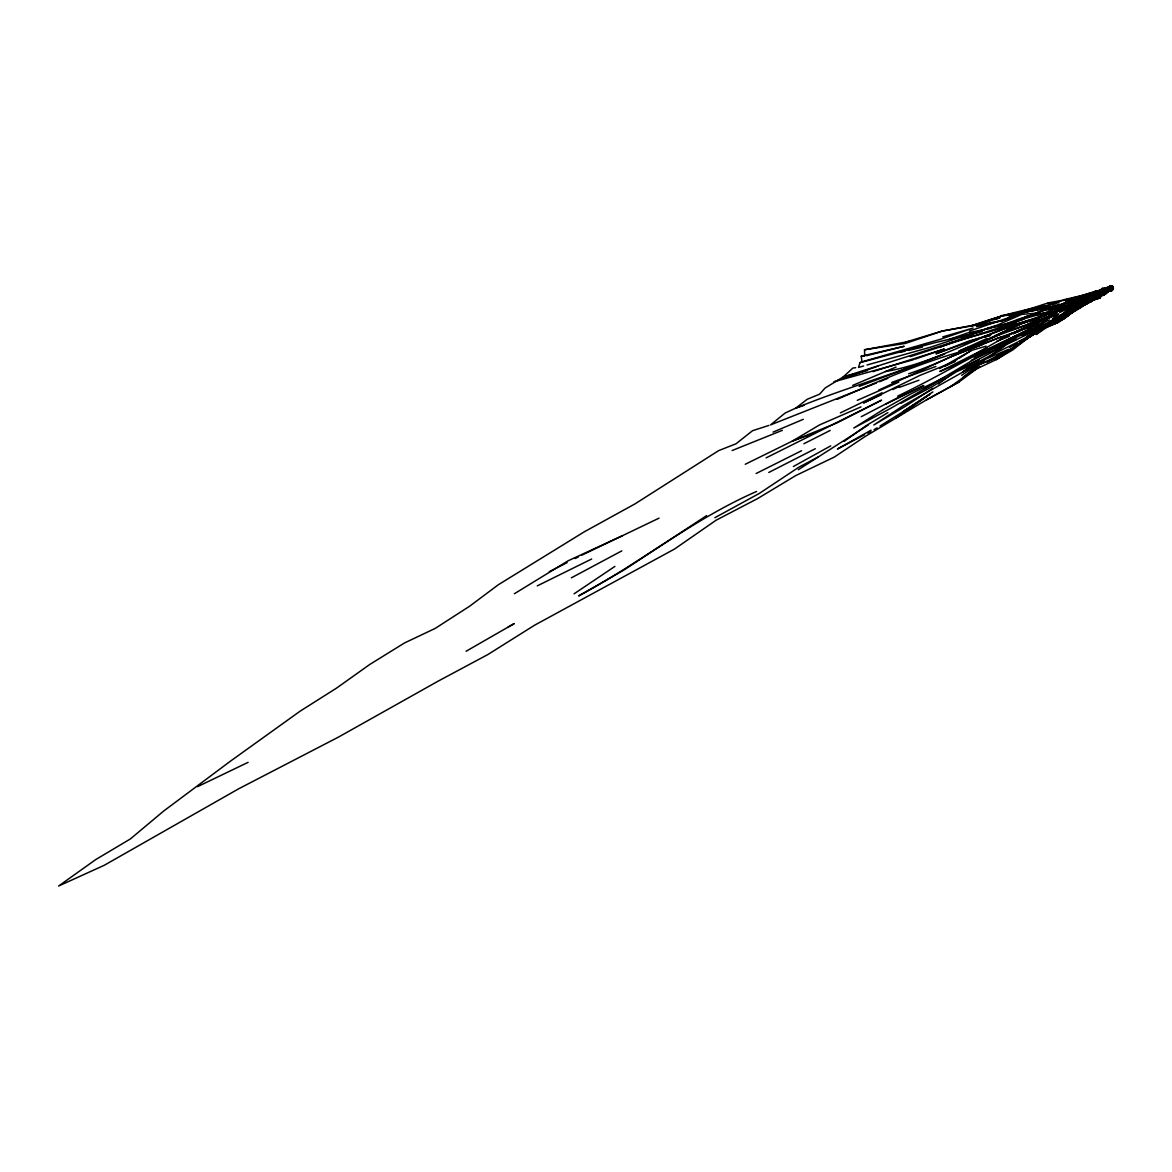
<?xml version="1.0" encoding="UTF-8"?>
<svg xmlns="http://www.w3.org/2000/svg" width="1172" height="1172" viewBox="0 0 1172 1172"><rect width="100%" height="100%" fill="white"/><g stroke="black" fill="none" stroke-linecap="round" stroke-linejoin="round"><path stroke-width="1.5" d="M1110.353 289.528L1112.023 289.587L1112.433 285.968L1112.111 288.898L1109.928 286.964L1111.598 287.155L1110.265 289.85L1111.364 288.766L1110.001 286.217L1110.909 289.792L1112.829 287.623L1109.781 288.459L1110.323 286.774L1111.803 287.067L1110.206 289.572L1110.382 287.037L1111.569 289.455L1112.77 287.682L1109.84 286.686L1109.459 289.279L1112.741 288.927L1111.832 287.052L1110.617 287.257L1107.247 292.268L1109.591 286.876L1110.851 289.367L1113.4 288.59L1109.518 286.29L1111.422 288.942L1113.4 288.59M1109.518 286.29L1111.115 287.023L1111.862 290.539L1109.987 288.048L1110.734 287.125L1111.554 289.85L1112.433 285.968L1109.503 288.18L1111.906 289.63L1112.169 286.481L1110.367 287.184L1110.162 289.235L1112.213 289.806L1112.99 288.883L1110.836 286.334L1112.448 287.037L1110.66 290.041M1111.554 289.85L1111.32 286.525L1109.723 286.979L1110.499 288.942L1112.741 289.015L1110.719 287.228L1110.719 288.957L1112.726 287.814L1111.071 287.052L1110.704 288.444L1112.448 287.829L1110.133 287.609L1110.924 288.81L1112.521 289.279L1109.84 286.686L1112.653 288.18L1110.763 289.587L1110.734 287.125L1110.514 289.176L1112.741 289.103L1111.071 287.653L1109.503 288.048C1111.144 290.641 1114.059 287.799 1111.759 286.085L1111.554 289.85L1112.609 288.429L1111.305 287.096L1112.36 286.071L1112.418 289.03L1111.935 286.715L1110.602 286.686L1108.522 290.861L1110.646 287.389L1111.481 287.14L1112.594 289.22L1109.855 289.338L1111.891 287.345L1110.909 288.898L1108.536 289.059L1108.229 291.33L1109.401 290.7L1107.247 292.268L1112.096 286.422L1109.987 288.004L1110.118 290.011L1107.071 288.795M1108.492 289.894L1112.462 289.733L1111.027 286.994L1110.866 289.674L1112.125 289.338L1109.503 288.048L1112.008 286.906L1112.594 289.22L1110.001 289.601L1109.503 287.829L1112.594 288.209L1108.99 287.931L1111.29 286.32L1112.14 287.096L1109.459 289.279L1110.206 287.199L1112.609 287.667L1109.635 288.371L1112.931 287.785L1108.331 288.209L1111.012 290.202L1111.496 286.788L1110.28 286.95L1111.642 289.162L1109.664 289.25L1109.899 287.829L1112.213 287.199L1112.052 286.422L1110.323 288.166L1110.822 289.821C1114.074 286.569 1111.364 290.085 1110.807 286.642L1112.301 287.052L1111.745 289.001C1107.994 284.869 1116.96 290.671 1109.723 288.708L1110.441 289.894L1111.774 289.381L1111.598 286.774L1109.606 287.653L1112.111 288.444L1112.228 286.466L1109.122 287.96L1109.034 289.924L1111.891 289.074L1111.349 286.408L1110.104 287.36L1111.657 290.085L1109.899 288.971L1112.594 286.92L1108.756 288.605L1108.419 290.905M1106.134 289.294L1106.866 287.462L1109.679 287.286L1106.134 289.294C1105.767 286.188 1112.858 286.056 1111.598 289.616L1110.323 288.634L1110.924 287.052L1111.994 289.088L1109.152 287.946L1111.979 286.744L1112.052 289.176L1110.338 288.18L1111.261 286.964L1111.891 289.323L1108.683 287.609L1106.134 290.451L1107.965 289.894L1110.28 291.125L1106.602 289.294L1106.529 293.425L1104.8 292.092L1102.471 293.733M1109.679 288.664L1111.627 288.898L1112.448 287.829L1109.122 287.96L1111.789 289.748L1111.935 286.715L1109.928 288.078L1111.789 289.748L1108.082 290.803L1107.906 289.455L1110.031 288.239L1111.452 289.411L1112.213 287.199C1109.488 289.381 1107.511 285.572 1103.775 289.718L1105.738 287.96L1102.325 288.371L1095.776 293.586M1108.082 290.803L1109.884 288.488L1113.122 288.224L1111.891 287.404L1111.32 289.381L1109.239 288.693L1112.536 287.213L1112.741 288.927L1110.646 288.488L1110.558 287.462L1111.466 287.99L1110.265 289.85M1110.001 289.601L1111.349 286.95L1112.067 288.913L1111.041 288.341L1112.082 287.374L1109.781 288.459C1112.873 283.009 1107.613 291.008 1111.832 287.506L1112.228 288.62L1110.499 289.909L1110.031 288.239L1111.583 287.286L1111.657 290.085L1109.547 288.253L1109.957 290.085L1111.408 286.803L1101.607 293.293L1096.904 294.055L1086.708 300.428M1109.225 287.667L1111.745 290.656L1109.84 288.898L1112.155 288.795L1111.701 286.715L1110.675 287.594L1110.953 289.294L1112.272 288.371L1112.023 287.33L1110.221 287.155L1109.694 288.927L1112.213 289.806L1111.525 287.096L1109.723 287.946L1110.236 288.693L1112.36 286.583L1109.84 287.697L1110.587 289.03L1111.203 286.906L1112.594 288.532L1110.924 289.279L1110.748 287.433L1112.433 289.572L1110.807 289.469L1111.598 286.774L1112.931 288.898L1109.401 288.473L1111.496 286.788L1111.642 289.162L1110.529 289.338L1110.411 288.371L1111.979 286.847L1108.551 290.334L1111.51 287.316L1110.031 288.239L1112.155 289.088L1111.29 286.32L1109.679 287.887L1112.843 289.162L1110.001 289.836L1110.558 287.667L1112.243 287.521L1111.173 286.378L1110.411 288.107L1111.627 288.898L1111.671 286.481L1110.001 287.521L1111.437 289.528L1110.983 287.286L1111.92 287.301L1112.272 289.162L1111.935 286.715L1110.704 289.103L1112.565 287.169L1109.239 288.693M1109.987 290.026L1110.294 287.067L1112.521 288.253L1110.397 287.023C1109.811 290.48 1114.455 288.561 1111.378 286.994L1110.69 287.653L1111.569 288.913L1112.243 288.166L1109.606 287.653L1112.711 288.034L1111.188 289.63L1111.803 287.067L1112.345 288.459L1110.997 289.118L1110.47 287.389L1112.184 287.99L1111.906 289.63L1110.323 288.634L1110.25 286.246L1109.254 287.155L1112.301 287.843L1111.276 289.645L1110.309 288.004L1110.792 287.023L1112.462 289.733L1110.924 289.616L1110.924 286.202L1111.671 288.942L1110.382 287.272L1112.902 288.297L1110.939 289.44L1109.752 288.063L1109.591 286.876L1112.741 289.103L1111.027 289.294L1111.159 287.653L1109.811 286.539L1107.833 289.338M1108.39 291.682L1108.287 288.722L1112.741 288.927L1110.807 286.642L1110.353 288.649L1111.745 289.132L1113.356 287.711L1110.045 286.964L1109.43 288.239L1111.671 289.162L1112.096 287.55L1109.562 287.448L1110.499 289.381L1111.862 288.678L1111.29 287.374L1109.122 290.964L1109.679 287.887L1112.199 288.708L1111.203 287.33L1108.829 287.814L1110.118 290.011L1110.104 288.312L1112.228 289.543L1111.701 286.715L1110.192 288.737L1110.573 286.862L1112.301 289.762L1110.968 286.744L1110.353 289.191L1110.382 287.902L1112.096 286.876L1110.441 288.341L1112.213 289.806L1111.173 286.378L1110.309 289.074C1113.488 285.177 1110.001 293.601 1112.36 286.071L1110.543 288.927L1112.111 288.869L1111.832 286.495L1110.953 289.499L1111.818 286.847L1110.353 288.649L1111.935 289.367L1110.25 286.246M1112.521 289.279L1110.016 287.726L1112.931 287.785L1109.723 289.469L1111.715 286.642L1110.001 289.836L1111.422 286.964L1112.184 288.297L1111.305 288.708L1111.598 286.832L1112.287 288.019L1111.613 288.957L1111.32 286.525L1110.734 288.971L1112.682 287.286L1112.697 289.323L1110.045 287.125L1111.393 288.825L1112.711 288.034L1109.532 287.492L1111.349 289.572L1111.525 287.096L1110.06 287.55M768.92 425.421L752.497 430.725L736.06 443.763L718.626 450.634L635.077 503.843L584.198 531.868L498.32 584.755L469.635 606.217L435.178 628.426L404.56 642.93L369.869 664.392L336.657 688.037L300.032 711.228L230.401 761.199L163.846 810.907L130.356 838.962L95.826 859.516L58.6 886.032L104.22 865.302L238.678 788.785L338.562 737.042L438.035 681.21L487.786 654.591L534.666 625.159L674.53 549.038L716.077 520.236L757.522 498.627L795.832 475.539L834.361 457.036L865.229 436.438L926.407 399.901L949.803 387.097L973.39 370.337L996.259 359.614L1012.681 350.003L1039.652 328.936L1054.697 323.985L1064.22 318.681L1078.46 307.342L1084.466 305.174L1087.924 301.292L1091.308 300.984L1100.127 297.131L1101.446 291.74L1106.91 289.997L1109.811 286.935L1111.232 287.081L1110.323 288.634L1112.594 288.004L1111.378 286.994L1109.943 290.451L1111.203 286.906L1112.594 288.532L1110.323 288.649L1111.203 287.33L1110.558 289.499L1109.899 288.444L1112.243 287.521M1113.356 287.711L1111.745 289.132L1110.338 287.33L1111.598 286.437L1112.008 288.561L1110.924 287.785L1111.862 286.818L1112.067 289.118L1110.426 288.429L1111.701 286.715L1111.1 290.29L1109.635 287.594L1111.569 288.913L1111.496 286.788L1111.774 288.869L1106.28 289.938L1106.148 292.897L1103.731 295.49L1104.8 292.092L1107.789 289.748L1110.28 291.125M1109.532 289.777L1106.544 288.971L1106.837 290.143L1106.353 289.103L1111.964 288.678L1111.598 286.832L1111.774 288.869L1110.968 286.744L1109.913 288.752L1111.32 287.389L1112.536 288.766L1109.152 287.946L1112.272 288.708L1111.92 287.301L1110.734 287.462L1111.525 289.792L1111.085 287.785L1112.052 287.125L1110.631 289.894L1108.273 289.704L1108.243 288.107C1112.492 289.22 1112.609 286.525 1109.269 288.122L1107.965 289.894L1111.979 286.847L1112.741 289.015L1109.694 288.927L1111.701 287.55L1111.891 289.323M1106.602 289.294L1105.562 290.89L1108.141 292.018L1110.031 287.946L1112.331 289.894L1111.1 286.891L1110.602 288.107L1112.111 287.301L1109.987 288.004L1111.715 289.674L1111.496 287.433L1113.092 288.195L1110.221 287.155L1110.162 289.235L1111.115 286.202L1112.301 287.843L1109.723 287.946L1110.485 289.601L1112.418 289.03L1111.203 287.096L1110.162 289.557L1110.104 288.312L1112.374 288.166C1109.884 290.729 1113.84 287.374 1109.84 286.686L1111.774 290.319L1110.206 288.737L1111.129 286.847L1111.832 288.81L1110.411 288.385L1112.77 287.682L1111.305 287.374L1111.657 290.085L1109.957 286.964L1112.155 288.795L1110.426 287.711L1111.92 287.521L1110.587 289.792L1111.32 286.525L1112.125 289.338L1109.064 288.59L1110.704 291.11L1108.243 290.348L1110.382 290.099L1111.408 286.627C1107.833 291.96 1114.045 288.722 1111.115 286.613L1110.997 288.4L1112.111 288.898L1111.349 286.95L1110.822 289.821M1111.466 289.674L1111.349 286.408L1110.148 289.469L1110.939 289.967C1108.492 286.305 1114.675 288.605 1110.499 288.942L1112.609 287.667L1109.298 288.195L1111.73 289.147L1111.671 287.008L1110.104 287.36L1112.272 287.946L1109.943 290.451L1111.745 288.649L1112.052 286.422L1109.298 288.195L1108.99 290.671L1106.309 291.564L1105.782 293.103L1106.72 290.92L1102.076 291.623L1100.596 293.923M1112.433 285.968L1112.111 287.946L1110.25 287.404L1110.997 289.118L1112.228 286.466L1110.323 288.649L1112.521 288.253L1110.631 287.711L1111.92 287.653L1111.437 289.806L1110.602 287.667L1111.701 287.301L1112.257 288.371L1111.305 288.649L1111.027 286.994L1109.386 288.576L1110.734 289.528L1112.169 288.546L1109.723 286.979L1110.485 289.601L1111.349 286.95L1111.876 288.664L1109.84 287.155L1112.55 288.209L1111.29 289.074L1110.778 287.184L1112.169 288.546L1110.646 288.488L1110.162 287.653L1112.506 288.209L1110.807 288.693L1110.675 287.77L1112.389 288.239L1110.924 289.279L1110.675 287.594C1114.176 287.785 1109.869 290.392 1111.173 286.715L1112.858 288.825L1111.173 289.557L1111.246 287.55L1110.587 289.967L1109.532 287.916L1111.73 287.389L1110.968 289.015L1111.627 287.008L1112.169 288.517L1111.246 288.898L1110.939 287.448L1109.43 287.55L1112.799 288.942C1111.276 286.818 1109.195 288.371 1111.876 288.942L1112.257 286.891L1110.675 286.408L1110.411 288.371L1112.228 288.634L1112.008 287.272L1110.748 287.433L1110.909 288.825L1112.199 288.576L1111.935 287.506L1110.558 287.726C1110.822 289.85 1113.254 287.536 1110.558 287.462L1112.711 288.034L1110.265 287.902L1112.111 287.301M1106.134 290.451L1108.683 287.609L1108.58 289.396L1111.1 288.561L1111.466 286.715L1109.708 288.781L1110.543 289.162L1111.964 286.378L1112.433 287.301L1110.836 288.312L1111.935 288.854L1112.726 287.814L1109.371 287.843L1112.287 288.019L1111.334 288.869L1111.378 286.994C1113.532 289.953 1111.071 286.525 1109.943 288.59L1111.51 288.605L1111.686 287.067L1110.631 287.711L1111.232 288.722L1112.858 288.825L1110.778 288.004L1111.642 288.678L1111.994 286.891L1112.257 287.77L1110.441 288.268L1110.807 286.964L1112.228 289.543L1110.001 288.151L1109.005 290.29L1110.704 291.11L1109.928 288.297L1112.038 288.004L1110.148 287.711L1112.873 288.722L1109.84 287.697L1112.829 288.224L1111.832 286.495L1111.393 288.927L1111.964 287.858L1109.723 287.946L1111.979 289.543M1110.031 287.946L1111.071 286.964L1110.734 289.528L1109.84 288.898L1111.613 289.323L1111.393 287.067L1110.719 288.4L1112.521 289.015L1111.188 288.971L1110.983 287.58L1110.646 288.957L1111.51 287.492L1110.426 288.136L1112.213 289.806L1110.939 287.565L1111.671 287.008L1111.144 289.176L1111.906 287.755L1109.401 288.166L1112.624 289.235L1110.66 287.667L1111.598 289.294L1110.909 289.792C1112.052 285.104 1110.045 291.066 1112.36 286.583M1109.723 289.469L1110.924 287.594L1111.378 289.381C1106.265 289.938 1115.451 286.261 1110.294 289.294L1110.192 288.283L1112.638 288.166L1111.422 287.389L1111.232 289.191L1111.671 287.081L1110.822 288.297L1112.814 289.733L1110.338 288.385L1112.184 287.99L1110.88 289.059L1108.331 288.209M1108.273 289.704L1109.899 287.829L1111.832 288.312L1111.027 288.678L1110.089 287.213L1111.115 288.722L1112.228 288.166L1111.027 287.404L1112.096 287.682L1111.73 288.693L1109.298 288.195L1112.096 287.55L1111.422 288.942L1110.748 287.565C1113.957 288.312 1108.36 289.587 1111.979 286.847L1111.994 288.166L1110.148 287.711L1112.257 288.371L1110.807 287.448L1111.95 288.078L1111.305 288.708L1110.338 286.818L1111.994 288.107L1111.466 288.913L1110.045 286.964L1109.503 288.048L1111.715 287.345L1110.631 289.894M1109.401 288.473L1111.832 286.935L1110.807 289.469C1113.59 288.122 1108.961 286.393 1112.477 288.781L1109.43 287.55L1112.741 288.927L1111.173 287.77L1110.851 289.367L1111.964 286.613L1112.433 288.927L1110.192 287.99L1111.378 287.609L1112.331 288.81C1110.822 287.843 1109.84 288.312 1112.594 288.209L1109.987 288.004L1111.642 289.074L1112.448 287.037L1109.664 289.25L1110.514 289.997L1109.811 286.539M1112.814 289.733L1110.836 288.312L1112.125 288.385L1111.349 286.95L1111.246 288.898L1109.679 287.887L1111.334 289.162L1111.554 287.741L1109.708 288.781L1111.29 289.557L1113.019 287.257L1111.012 287.536C1111.613 288.898 1111.422 289.176 1111.671 286.481L1112.418 288.957L1110.778 288.019L1112.067 286.788L1111.876 288.752C1109.737 286.539 1112.873 288.913 1110.748 288.092L1110.851 287.286L1111.583 288.532L1109.767 288.781L1111.144 287.199L1112.697 289.323L1112.213 287.33M1112.682 287.286L1111.525 288.766L1111.422 287.389L1110.792 289.733L1111.803 289.469L1111.115 286.613L1111.994 288.517L1110.997 288.4L1111.554 287.536L1109.474 289.85L1108.39 288.722L1109.811 290.466L1103.936 293.22L1108.771 287.521L1108.785 290.861L1111.51 287.536L1111.598 289.294L1112.272 287.946L1110.792 287.99L1112.067 287.492L1111.349 289.572L1109.884 287.477L1112.521 289.015L1111.232 287.081L1110.66 287.667L1111.964 288.253L1111.334 289.074L1112.155 287.125L1110.924 289.118L1112.082 287.931L1110.734 287.462L1112.726 289.206L1110.543 288.752L1111.745 287.096L1111.32 289.88L1110.997 287.858L1112.155 287.125L1111.144 288.693L1109.987 288.048L1112.008 287.272L1111.715 289.674L1110.441 287.638L1112.155 288.341L1110.953 289.294L1111.803 289.469L1111.481 287.55L1110.719 288.4L1112.99 288.883L1110.939 287.565L1110.997 289.162L1112.199 288.019L1108.566 289.528M1110.836 286.876L1110.66 289.338L1112.55 288.356L1111.481 286.95L1110.499 288.151L1111.862 288.444L1111.789 287.653L1110.66 287.623L1111.642 288.678L1111.847 287.623C1109.445 287.799 1112.462 289.792 1111.481 287.711L1110.748 287.565L1111.994 288.561L1111.203 288.722L1109.84 286.686L1111.569 288.517L1109.459 289.279M1109.562 287.448L1111.715 289.206L1111.539 287.887L1110.221 287.155L1112.199 289.264L1110.148 288.561L1110.426 287.858L1111.188 288.971L1111.832 286.906L1110.66 287.741L1111.583 288.444L1109.635 287.594L1112.668 288.986L1111.056 287.521L1111.437 289.528L1110.675 287.594L1111.466 288.913L1111.583 287.286L1109.811 289.264L1111.745 290.656M1111.071 286.964L1109.869 289.85L1110.323 288.136L1112.697 288.034L1111.73 287.272L1111.071 289.264L1112.023 287.33L1110.953 287.726L1112.169 288.546L1110.704 288.136L1111.803 287.653L1111.525 288.825L1109.503 288.048L1112.067 289.118L1110.397 287.023M1106.72 290.92L1106.309 291.564L1108.771 287.521L1109.034 289.924L1111.73 288.722L1110.646 287.975L1112.609 287.667L1110.851 287.755L1112.624 287.887L1111.012 287.682L1110.397 289.059L1111.715 288.546L1111.173 286.715L1111.437 289.528L1111.583 286.994L1110.236 288.693L1112.082 288.239L1110.382 287.272L1110.69 288.59L1111.803 288.62L1112.169 286.481L1110.338 288.546L1112.008 288.078L1110.587 288.488L1111.525 287.096L1111.745 289.001L1110.69 287.653L1112.594 286.92L1110.543 289.088L1108.99 287.037L1103.848 290.627L1099.878 291.008L1095.029 293.249M1111.408 286.803L1110.543 289.088L1112.404 287.58L1110.25 289.015L1110.265 287.418L1111.701 287.55L1110.426 288.825L1112.213 288.253L1111.1 287.638L1110.617 288.693L1111.481 286.95L1110.397 289.059L1112.199 287.462L1109.005 290.29M1111.964 286.613L1111.73 288.693L1109.928 287.301L1111.627 288.239L1109.459 288.942L1111.525 287.096L1111.364 288.722L1110.66 287.667L1111.305 288.649L1112.228 287.814L1110.778 287.858L1110.953 288.693L1111.964 288.327L1111.715 287.243L1110.294 288.459L1111.378 289.381L1111.305 287.374L1111.569 288.371L1110.309 288.034L1111.496 287.682L1111.745 288.649L1110.104 288.166L1113.019 287.257M1111.701 286.715L1111.115 289.499L1112.448 287.037L1111.246 289.469L1111.994 286.891L1111.627 288.752L1110.792 288.048L1111.876 289.015L1111.671 287.081L1110.719 288.957L1111.671 287.902L1110.499 287.257L1110.924 288.81L1111.774 288.312L1110.807 287.448L1112.433 287.301M1112.067 288.913C1109.269 288.063 1112.946 287.316 1110.939 288.59L1111.657 287.433L1110.543 289.088L1111.832 288.81L1110.675 287.492L1112.521 288.253L1110.968 288.371L1110.323 286.583M1110.807 289.469L1112.111 287.726L1111.73 289.147L1109.957 286.7L1111.144 288.59L1111.774 288.136L1110.953 288.693L1112.052 287.125C1111.071 289.762 1110.353 287.14 1112.213 288.253L1109.298 288.195L1111.159 287.623L1112.228 288.634L1110.265 287.521L1110.499 289.909L1111.994 286.891L1111.671 288.59L1110.602 286.686L1111.466 289.074L1110.309 288.004C1113.62 288.957 1110.529 286.73 1111.012 288.488L1111.891 288.092L1111.027 287.697L1112.668 288.459L1110.514 289.176L1112.565 287.169L1110.514 289.176L1112.184 288.473L1109.547 288.253L1110.924 289.001L1112.36 286.364L1111.027 288.166L1111.715 287.243L1111.906 288.502L1110.807 288.693L1111.496 287.77L1109.943 288.59M1100.127 297.131L1101.446 291.74L1104.522 294.377L1106.764 289.792L1105.753 293.689L1103.628 294.992L1098.823 295.007L1091.308 300.984L1099.834 298.025L1102.486 294.201L1105.753 293.689L1108.023 291.169L1106.925 289.44L1103.936 293.22M1109.474 289.85L1110.426 287.096L1109.474 289.85L1111.686 287.462L1109.972 288.122C1112.36 288.737 1111.203 287.462 1111.232 288.693L1110.499 287.243L1111.745 288.649L1111.745 287.096L1110.719 289.352L1109.855 288.18L1112.55 288.356L1110.631 288.166L1111.481 287.14L1111.671 288.59L1110.382 288.195L1110.631 286.994M1110.118 290.011L1109.928 288.341L1112.345 288.459L1111.071 287.785L1110.514 289.001L1111.964 286.832L1110.997 289.162L1112.038 288.004L1110.514 287.96L1110.719 289.338L1112.052 288.136L1111.173 287.521L1112.023 289.587M1113.107 288.708L1109.723 288.708L1112.829 288.048L1111.173 288.825L1110.983 287.887L1112.111 288.634L1109.737 287.873L1112.199 289.264L1110.294 287.33L1112.594 289.22L1109.269 288.122L1111.935 287.506L1110.895 288.957L1111.071 287.653L1111.862 288.488L1110.719 287.228L1111.774 288.312L1110.983 288.722L1111.686 287.462L1110.133 287.609L1111.554 288.693L1111.51 287.77L1110.997 289.162L1111.539 287.081L1110.441 288.341L1111.715 287.873L1110.968 289.66L1111.539 287.081L1110.66 288.209L1112.125 288.385L1110.426 287.785L1110.69 288.781L1112.668 288.459L1110.924 287.785L1112.169 287.829L1110.309 288.576L1111.437 288.356L1111.173 287.521L1111.554 288.693L1111.481 287.711L1110.866 288.415L1111.906 288.546L1110.192 287.99L1112.169 288.092L1110.748 289.264L1111.203 287.096L1111.671 288.605L1110.016 287.726L1112.404 288.18L1109.972 288.122L1112.111 287.916L1110.88 288.327L1111.876 288.942L1111.569 287.404L1110.939 288.092L1111.745 288.356L1111.671 287.33L1110.792 288.415L1112.199 288.561L1110.367 287.184L1111.378 289.381L1109.386 288.576L1110.573 290.173L1110.617 287.257L1112.887 288.239L1110.939 288.092L1111.627 287.008L1110.704 288.576L1111.964 286.832L1110.909 288.825L1112.184 287.99L1110.719 288.151L1112.008 288.825L1110.924 287.052M1111.334 287.404L1111.803 288.415L1111.51 287.492L1110.924 288.708C1111.422 287.228 1111.818 288.268 1110.909 288.546L1111.203 287.741L1111.569 289.455L1111.803 287.067L1111.232 288.693L1112.155 288.341L1110.573 287.843L1111.832 287.506L1110.646 288.957L1111.832 286.906L1110.69 287.99L1111.876 288.664L1111.305 287.228L1111.671 288.605L1110.25 287.404M1110.353 289.191L1110.646 287.389L1111.569 288.913L1111.525 287.111L1111.173 288.605L1111.305 287.623L1112.243 288.166L1110.573 288.092L1111.701 287.301L1112.873 288.327L1110.617 287.916L1111.876 287.594L1111.217 289.294M1111.994 286.891L1111.642 289.074L1110.192 289.689L1110.763 287.726L1112.902 288.297M1108.536 289.059L1110.133 289.25L1108.229 291.33M1111.554 287.536L1111.437 288.356L1109.503 287.873L1112.873 288.327M1095.381 292.136L1102.808 289.059L1100.874 290.583L1106.353 288.854L1106.558 287.697M1111.378 289.543L1111.964 286.378L1110.704 288.576L1112.111 288.166L1110.778 287.858L1111.334 289.162L1110.382 287.902L1111.539 287.975L1110.924 286.202M1110.045 286.964L1111.774 290.319L1109.547 288.253L1111.012 290.202L1110.162 288.459L1112.243 287.799L1110.953 288.693L1111.671 287.653L1111.642 288.678L1110.69 287.653L1111.583 288.825L1109.899 287.829L1111.642 289.074L1111.862 287.799L1110.646 287.902L1112.55 288.18M1109.796 289.103L1111.525 287.316L1111.745 289.001M1109.591 286.876L1110.206 288.737L1111.408 287.433L1110.851 289.367L1111.832 287.052L1111.041 288.019L1112.433 289.499L1109.899 288.971L1112.14 288.429L1110.719 288.151L1111.598 287.814L1111.115 289.22L1111.29 287.726L1112.008 288.605L1110.573 287.843L1111.935 288.854L1110.807 287.741L1110.968 289.015L1111.232 287.916L1112.594 288.004M1111.554 289.279L1112.111 287.726L1110.953 289.499L1111.818 288.209L1111.203 287.667L1111.144 288.502L1111.115 287.023M1107.789 289.748L1106.529 293.425L1105.562 290.89L1109.034 290.817L1107.701 288.18L1109.532 288.605L1108.141 292.018L1108.624 291.389M1111.027 287.14L1111.803 288.415L1111.657 287.374L1109.694 290.129L1108.639 288.268M1112.067 286.788L1111.173 288.605L1111.906 288.151L1109.723 288.063L1111.95 288.151M1111.173 286.715L1111.789 288.195L1110.939 287.521L1111.745 288.459L1110.367 288.488L1111.569 287.667L1110.719 289.338L1111.964 287.858L1111.378 288.4L1110.851 287.286L1111.745 289.132L1110.748 287.433L1111.964 288.078L1110.66 288.532L1111.891 287.404M1110.499 287.243C1111.583 289.938 1111.832 286.95 1110.792 288.649L1111.686 287.33L1112.462 289.733M1112.331 288.693L1110.748 287.711L1111.613 289.132L1110.88 287.931L1111.774 288.561L1111.686 287.33L1111.012 288.488L1111.759 287.653L1111.393 288.429L1110.25 287.521L1110.47 289.557L1111.832 286.935M1110.543 289.074L1111.935 287.506L1109.532 288.605M1111.115 289.499L1111.92 287.623M1110.426 287.096L1108.976 289.074L1111.891 289.074L1111.085 287.521L1111.803 288.561L1111.349 287.536L1110.646 288.957L1111.935 288.341L1110.851 287.96L1112.931 287.785L1110.617 288.693L1111.832 287.506L1110.162 287.653M1099.834 298.025L1100.83 294.773L1102.486 294.201L1099.834 298.025L1094.736 299.343L1084.466 305.174M942.742 336.891L973.097 328.043L940.574 339.25L862.006 361.84L859.999 362.631L858.519 367.451L863.647 365.972M1107.965 289.894L1108.683 287.609M1105.079 290.216L1100.552 294.89L1105.079 290.216L1102.823 292.56M1109.108 290.085L1109.723 288.209M1110.104 288.224L1112.243 287.799L1111.115 288.561L1111.217 287.711L1111.745 289.132L1111.115 287.536L1111.876 289.015L1109.987 287.565L1112.741 289.103L1109.825 287.404M1112.213 287.199L1110.792 287.946L1111.862 288.444L1110.338 288.18L1112.228 288.166L1110.939 288.092L1111.847 287.916L1110.763 289.162M1105.636 290.348L1106.339 288.385L1107.76 289.821L1105.636 290.348L1107.511 288.693L1107.76 289.821M1110.587 289.792L1110.485 287.697L1111.378 289.381L1110.836 287.726L1111.906 288.546L1110.646 287.682L1111.613 287.96L1110.792 288.415L1111.393 287.067L1110.631 288.854L1111.847 287.916L1111.012 287.814L1112.624 287.887M1110.778 287.462L1111.906 288.107L1110.939 287.887L1111.466 288.913L1110.397 288.107L1112.096 286.876M1110.939 288.59L1111.349 287.536L1111.994 288.517L1109.957 286.964M1111.715 287.389L1111.041 288.268L1111.686 287.462L1110.909 287.711L1112.521 289.015L1110.25 287.521L1110.529 289.338M1111.539 287.228C1110.133 289.425 1114.543 286.334 1110.367 288.488M1110.133 288.678L1112.111 288.869L1111.393 287.755L1110.836 289.352L1112.052 286.422L1110.924 289.118L1112.257 286.891L1111.027 288.166L1112.389 288.092L1110.499 288.268L1111.349 286.422M1098.823 295.007L1100.347 295.373L1101.006 293.85M1111.789 287.858L1110.997 289.118M1104.83 291.564L1106.339 288.385L1105.328 290.876L1108.229 289.601L1109.166 290.568L1108.8 289.748M1111.627 288.752L1110.836 287.726L1111.862 290.539L1110.148 289.469L1111.789 288.473C1110.704 287.272 1111.276 289.762 1112.228 287.814M1099.526 296.34L1102.456 295.3L1104.39 291.711L1105.46 292.766L1099.863 296.238L1101.665 294.362M1112.77 286.994L1111.261 288.722L1112.448 287.829M1089.726 299.212L1091 296.912L1095.747 296.238C1082.899 301.482 1069.714 307.723 1059.019 316.748M1111.232 289.015L1111.422 287.433L1110.617 288.825L1111.481 287.726L1111.115 288.4L1112.125 288.283L1110.118 288.048L1111.906 288.502L1110.499 288.268L1111.188 287.184L1112.272 288.708L1110.382 287.799L1111.393 288.927L1110.719 287.228M1107.613 289.323L1108.99 287.037M1110.909 287.711L1111.774 288.048L1110.323 288.649M1110.924 288.708L1111.583 287.799L1110.558 287.462L1111.994 288.107L1109.928 288.078L1112.096 288.605L1110.66 288.532L1112.111 288.166L1109.606 287.653M1093.71 296.208L1090.736 300.867L1096.596 297.366L1093.71 296.208L1086.649 303.021L1091.425 301.834M1111.657 287.433L1110.646 288.957L1111.598 287.682M1112.624 288.795L1110.734 287.873L1111.686 288.517L1110.66 286.422L1111.657 288.664L1110.265 287.873M1102.911 292.736L1099.805 292.458L1101.607 293.293L1099.761 292.663L1096.772 296.926L1091 296.912M1110.909 288.898L1111.789 287.653M1110.792 288.356L1111.349 287.58M1099.043 293.615L1099.761 292.663L1096.904 294.055L1096.919 293.19L1091.264 298.303M1103.35 290.949L1105.093 288.634L1106.529 290.114M1107.877 291.564L1102.076 291.623L1103.145 291.682L1098.647 295.945L1095.307 295.754L1092.67 298.523L1079.998 303.548L1071.574 310.097M1093.842 297.146L1096.919 293.19L1095.014 295.007M1086.473 299.49L1088.378 297.058L1093.74 296.413M1108.082 288.869L1109.459 287.125M1089.008 297.922L1082.108 298.098L1089.359 296.824L1097.827 292.194L1098.311 293.44L1099.995 293.396L1103.042 289.66L1103.892 290.671M1110.822 288.664L1111.715 288.429L1109.357 287.492L1113.048 288.415M1082.488 304.574L1084.701 302.156L1071.208 311.635M973.39 370.337L978.268 365.034L1004.946 352.889L1037.557 331.808M1090.194 297.527L1096.904 292.414L1100.025 292.048M1108.99 287.33L1107.159 289.264L1108.492 287.902M1103.262 290.099L1105.372 287.931L1106.353 288.854M1112.755 287.96L1111.041 287.565L1111.481 288.546M1028.957 337.448L1074.607 309.13L1088.349 303.152L1091.879 299.607L1096.259 298.274L1099.351 294.758L1088.876 300.486L1096.259 298.274L1088.949 299.124L1063.224 316.03L1050.42 322.813L996.259 359.614L1038.407 330.548M1078.636 303.372L1082.679 299.417L1092.128 296.838M1094.179 297.307L1097.9 293.689L1102.427 291.652M1097.226 295.08L1099.761 292.663M1111.95 288.356L1109.723 288.063L1112.243 288.166L1110.704 288.136L1112.008 288.136L1111.159 287.653L1111.73 289.147M1059.928 319.062L1063.224 316.03M1095.586 292.355L1091.645 295.608L1074.636 299.021L1059.444 305.555L1072.336 299.314L1084.129 297.966L1089.418 293.234L1095.586 292.355L1105.372 287.931L1100.874 290.583L1104.171 290.495M1039.652 328.936C1059.283 326.578 1069.743 308.133 1088.349 303.152M1063.678 314.785L1067.633 311.312L1083.25 303.944M1082.679 304.237L1086.532 300.852M1089.491 299.9L1097.9 293.689L1095.307 295.754L1099.863 295.066M1107.818 290.876L1108.697 290.129M1110.983 288.224L1112.228 287.785L1110.441 288.268M1058.946 317.553L1066.505 311.107L1078.87 305.804M1050.42 322.813L1036.165 334.518L1049.482 325.494M987.278 361.709L1008.477 349.329L985.066 359.408L962.534 377.736L978.4 367.217M1110.66 287.741L1111.832 288.297L1111.041 287.565M1095 294.465L1097.827 292.194M1072.805 310.111L1075.544 307.928M1074.607 309.13L1081.683 303.548M1064.22 318.681L1079.632 306.786M1079.148 308.207L1084.54 304.046M1058.873 311.43L1071.809 302.625L1085.77 298.552M1095.249 293.63L1098.061 293.44L1099.878 291.008L1104.625 291.125L1106.632 289.587M1083.485 301.717L1076.101 307.269L1066.725 310.36M1094.736 299.343L1100.83 294.773M1094.047 295.915L1086.136 297.659L1074.05 306.537M938.333 384.035L954.257 372.169L1004.14 345.784L988.963 356.977M949.803 387.097L959.004 381.984L979.938 366.426M1100.332 293.776L1102.823 291.945M1084.466 304.823L1054.697 323.985M1035.565 332.042L1055.489 317.715L1070.051 312.397L1062.77 316.792M844.177 441.331L866.386 425.495L887.907 412.661M1064.322 304.398L1073.698 297.747L1090.37 294.802M1052.544 318.667L1056.997 315.517M1109.664 289.25L1112.536 287.213M896.258 417.95L929.836 394.275L903.275 411.475L932.868 391.931M988.978 356.845L1006.997 344.304L1047.358 324.571M1057.408 323.062L1068.527 315.312M1099.995 293.396L1102.588 291.579M1077.508 305.013L1056.412 317.641L1027.185 337.228L1042.567 323.955L1024.797 335.031M1071.911 305.877C1014.117 320.82 964.776 354.999 908.652 373.78M1095.615 293.689L1099.263 291.198L1096.01 292.311M1102.442 290.759L1099.189 292.956L1094.912 293.703M961.641 375.318L985.066 359.408M1040.56 329.772L1050.991 323.575M574.075 593.823L614.919 566.398M1062.257 309.716L1071.809 302.625L1078.387 301.043M932.78 388.328L905.487 406.303L873.829 424.967L903.861 405.307L968.072 369.136M706.628 515.621L623.943 569.988L578.631 595.933C639.473 563.6 693.165 519.079 756.585 491.464M1018.146 344.627L999.76 356.552L978.268 365.034M798.264 469.752L868.203 425.07M1102.471 292.106L1096.919 293.571L1090.868 297.454L1082.679 299.417M959.121 358.324L971.442 350.413L986.062 346.18M1013.472 333.712L1043.036 320.176L1000.829 338.151L1044.062 319.751L1059.268 310.067L1072.981 307.181M1068 308.412L1088.378 297.058L1080.027 300.647L1086.913 297.922L1083.558 298.67M1077.317 305.57L1087.601 298.831L1090.048 298.479M1036.077 328.219L992.083 348.685L924.942 388.547M874.048 429.714L877.022 427.868M879.996 426.022L905.297 410.317M1022.409 335.807L1025.456 333.932M1028.503 332.042L1047.475 319.927L1034.861 328.072L1049.116 322.124M514.318 593.779L568.083 560.817L622.391 535.75M1050.097 313.51L1074.021 301.819L1085.331 299.094M1017.252 332.262L1021.94 329.405L1026.672 328.263M978.093 363.203L962.476 372.037C987.469 354.076 1017.296 345.213 1042.362 327.237M1038.48 323.208C1002.793 333.375 974.298 358.617 939.827 371.451L986.971 347.908M1087.308 298.113L1094.003 294.084L1096.919 293.571M897.62 396.136C945.526 373.429 990.34 343.953 1040.399 326.124M1044.574 319.458L1057.188 312.602M1070.93 313.29L1083.045 306.2M1009.473 347.586L1016.857 343.279M1019.801 341.55L1022.76 339.821M1049.57 319.985C1025.91 328.643 1005.078 343.293 981.33 351.79M1090.312 293.996L1095.879 291.11L1101.123 289.997M466.075 651.266L514.244 623.577L508.047 627.123M939.651 368.565L971.442 350.413M1059.049 306.859L1072.336 299.314L1088.788 296.267M1063.487 309.012L1068.908 305.936M974.166 357.27L1016.256 335.456M1073.698 297.747L1062.696 303.944L1048.207 307.489L1025.075 310.58L1002.602 320.571L976.408 326.666M1054.873 313.437C1025.368 327.823 992.64 334.416 963.926 350.75C920.254 362.924 878.604 381.296 837.13 399.359M1059.268 310.961L1078.533 301.336M971.09 367.451L974.122 365.767M1053.95 321.919L1058.404 319.429M871.089 430.183L837.453 449.023L864.497 434.753M1043.93 316.235L1073.537 302.259M1074.211 301.907L1081.99 297.571L1036.487 312.88L1017.135 320.864L987.366 328.512L939.695 347.366M793.371 466.529L830.743 445.858M926.407 399.901L959.004 381.984M1013.487 333.551L1032.62 323.12L1022.966 329.449L998.398 337.946L951.078 356.654L878.678 390.115M1058.961 311.312L1070.036 305.262M1041.132 327.603L1048.94 323.355M1013.956 345.139L1016.944 343.513M714.891 517.702L759.397 493.383L798.835 467.203L817.924 457.109M1091.586 293.425L1095.879 291.11L1065.612 300.823L1072.57 298.992M1048.09 318.594L1052.617 316.162L1044.062 319.751M986.634 338.635L959.121 351.043L977.36 344.978L1005.576 331.676L1027.302 324.541L1046.493 314.243L1056.28 312.836M1029.221 327.369L1048.237 317.173L1055.137 314.96M1023.464 335.075L1038.582 326.959M1026.613 336.818L1043.563 327.721M571.321 577.855L621.819 550.869M901.004 403.285L931.901 386.819L956.63 371.627L984.553 359.716M1001.65 343.704L1024.167 331.822M867.69 433.069L870.869 431.399M1102.53 292.194L1104.83 290.978L1104.449 289.074L1101.372 292.795L1098.457 293.659M944.061 366.353L950.067 363.217M953.07 361.65L957.583 359.306M861.244 416.69L899.29 396.912L923.814 385.544L885.944 403.988M766.107 457.871L881.578 400.165L837.453 422.653L792.243 441.141L745.245 464.273M1059.356 309.393L1074.021 301.819L1077.361 301.98M987.498 361.899L1004.946 352.889M1052.485 314.829L1024.562 328.702M1046.611 313.964L1040.297 317.187L1053.525 309.1L1065.744 305.482M1054.507 309.935L1059.254 307.518L1066.696 306.273L1082.137 299.666L1072.907 301.058L1059.664 305.599L1045.834 312.572L1025.061 318.52L998.866 329.185L950.682 342.722L843.108 377.032L825.147 387.991L819.624 394.158L807.186 399.286L795.788 408.105L785.094 413.057L770.561 424.894L876.348 383.024M1110.265 289.748L1107.496 291.169L1109.049 290.641L1108.009 289.22M1099.409 295.857L1101.9 294.597M1016.256 339.44L971.339 360.331M768.773 472.463L815.302 448.73M549.287 571.687L567.116 562.633M575.232 558.517L578.47 556.861M581.708 555.22L659.06 518.141M803.889 443.748L830.201 430.432M1094.047 298.289L1105.753 293.689M1110.558 288.854L1112.184 288.034M1039.886 329.552L1049.248 324.834M756.13 473.517L801.56 450.737M954.257 372.169L979.089 359.789M537.245 585.883L591.67 559M1076.585 305.35L1085.184 301.145L1081.243 304.647L1087.601 298.831L1090.517 298.772M840.368 412.881L882.033 392.781M197.497 786.676L248.112 762.342M1037.484 312.397L1045.614 308.5L1024.65 312.294L969.42 331.09M944.295 366.484L955.195 361.254L919.903 375.406L863.574 402.948L881.359 394.774M1074.006 304.617L1063.429 309.628M892.683 389.558L899.144 386.584M1059.664 312.455L1074.621 305.57L1082.782 303.343M994.808 335.91L1021.867 323.619L1035.447 319.077M1107.511 289.63L1103.702 291.359L1107.335 291.784L1107.247 290.627M1079.851 302.244L1066.564 308.148L1073.069 307.093M1099.981 296.619L1103.628 294.992L1100.347 295.373M1064.337 316.279L1056.133 319.912L1067.633 311.312L1077.508 308.661M1042.186 316.704C987.893 329.317 940.545 362.236 885.343 371.553M857.259 400.355L898.763 382.145M1034.275 314.36L1042.421 310.814L1057.393 307.254M1072.014 299.68L1078.064 297.043L1087.308 295.74L1077.786 297.629M860.995 406.904L819.58 424.894L792.243 441.141L814.057 433.113M1006.059 325.333L1027.697 315.986L1045.834 312.572M852.703 385.383L896.097 367.07M773.051 432.116L803.289 419.312M951.078 356.654L998.398 337.946L1008.521 335.309M959.121 351.043L969.083 346.868M1048.369 313.774L1037.22 318.374L1053.525 309.1L1059.254 307.518M879.63 381.691L887.805 378.351M1092.436 293.835L1074.328 300.471L1099.673 291.139L1098.061 293.44L1093.3 292.268L1098.398 293.073M1006.909 329.068L1018.292 324.439M732.119 450.531L782.369 430.329M1028.196 320.425L936.003 353.812L969.42 340.832L990.399 335.265M1054.771 313.832L1027.302 324.541M1002.016 325.538L1017.97 319.297L1038.832 312.968L1021.838 314.389L997.753 324.893L931.095 347.029L867.06 364.99M992.083 348.685L1016.227 339.265M996.771 341.228L1009.414 336.349M914.541 365.386L859.193 386.408M919.551 363.466L944.764 353.885C895.76 373.927 844.734 388.064 795.788 408.105L804.402 405.248M1048.193 309.467L1056.001 306.551M910.263 356.625L1015.494 322.388M1104.288 290.553L1101.49 291.594L1103.365 292.092M1098.311 293.44L1103.292 291.608M862.006 361.84L861.23 356.2L864.672 356.142L864.54 349.754L905.56 342.107L942.259 331.046L977.082 324.966L1001.313 316.118L1020.871 313.261M1104.405 292.487L1108.023 291.169M935.93 366.455L891.731 382.453M899.378 387.361L918.951 380.211M878.15 366.045L833.966 381.764L913.178 359.789M970.094 349.051L982.136 344.817M949.628 339.265L967.896 332.848L990.56 328.35M1104.009 293.278L1099.629 294.802L1102.456 295.3M1054.17 315.605L1058.843 313.979M970.562 326.138C998.28 316.25 1026.921 308.485 1055.957 303.914M1034.012 310.155L1062.008 300.618L1072.629 299.241M914.922 359.189L944.339 349.036L872.876 371.627M1082.108 302.772L1086.298 301.321M1001.313 316.118L970.387 326.373M1024.006 322.827L1035.565 318.93M1104.566 291.139L1105.753 290.744M977.082 324.966L1002.602 320.571L1014.439 316.674M1024.094 310.741L1048.266 302.889L1085.975 295.93M1038.597 317.744L998.866 329.185M964.981 343.572L976.891 339.763M985.388 337.053L990.487 335.426M1084.129 297.966L1091.645 295.608M961.699 338.547L971.91 335.412M1097.344 291.696L1100.786 290.656L1102.325 288.371L1105.943 289.367M1085.477 300.896L1091.703 299.124M975.749 324.527L991.248 320.234M994.706 319.282L999.863 317.861L975.543 324.805L942.259 331.046L905.443 343.396L864.54 349.754M859.999 362.631L934.831 342.693L982.077 331.573M1048.237 317.173L1058.287 314.389M867.427 370.557L843.108 377.032L852.908 368.023L855.707 367.73M1072.907 301.058L1077.039 299.973M1018.82 320.425L1023.83 319.106M1063.795 299.754L1092.392 292.971M1047.402 305.658L1027.903 310.668L1001.489 315.605M1076.306 297.322L1092.729 293.264M1092.641 294.875L1096.889 293.791M1088.949 299.124L1093.725 297.937M866.386 355.702L904.154 346.297L861.23 356.2M1055.811 306.507L1062.608 304.823M1002.602 320.571L1024.65 312.294L1062.608 304.383M899.73 352.406L904.96 351.19M908.447 350.384L922.393 347.161M950.682 342.722L954.653 341.858M1022.145 329.039L1029.88 327.384M1051.123 308.456L1056.368 307.357M905.56 342.107L910.893 341.023M987.366 328.512L1010.484 323.999L1027.697 315.986L1041.454 314.228M984.963 336.071L990.325 335.031M1048.207 307.489L1062.521 304.749M1008.462 315.766L1022.16 313.158M1105.24 291.711L1107.584 291.271M1073.376 304.134L1076.892 303.621M1025.075 310.58L1047.797 307.562M1108.976 289.074L1111.73 288.722L1110.778 287.858L1112.14 288.429L1110.133 288.327M1110.148 289.469L1112.902 289.103M1094.003 294.084L1100.567 293.22M1097.212 292.355L1100.728 291.901M1046.493 314.243L1052.69 313.451M1072.336 299.314L1074.636 299.021M1089.418 293.234L1096.904 292.414L1099.233 293.879M1112.155 288.341L1110.323 288.166L1112.594 288.532M1110.309 288.034L1112.829 288.048M1110.411 287.99L1111.964 287.99M1048.266 302.889L1059.063 302.947M1086.136 297.659L1088.935 297.703M1110.69 288.019L1111.759 288.224M1086.444 293.952L1089.623 294.187M1106.28 289.938L1109.811 290.466M1110.822 288.004L1112.082 288.239M1108.097 289.528L1110.382 290.099L1106.353 289.132L1109.84 290.597M1101.446 291.74L1104.127 292.429M1110.104 287.36L1113.092 288.195M1109.987 288.048L1112.199 289.264L1110.265 287.418L1111.393 288.986M1108.946 288.151L1112.038 289.103L1109.152 287.946L1111.994 289.088L1110.514 287.667M1111.1 288.078L1112.169 288.517M1106.749 288.341L1107.657 288.81M1111.364 288.195L1111.906 289.63M1110.514 287.96L1111.832 288.81M1109.987 287.565L1111.95 289.015M1112.008 288.561L1110.69 287.58L1111.613 288.356M1107.95 289.616L1109.166 290.568M1110.265 287.521L1112.433 289.572M1109.503 288.18L1110.25 289.015M1111.525 289.792L1109.811 286.935L1110.338 289.338M1112.404 288.605L1111.115 286.202L1111.276 289.645M1110.807 286.642L1111.715 289.674M1105.093 288.634L1105.46 290.319M1111.481 287.14L1111.569 288.913M883.263 409.555L853.758 428.044L890.691 408.339L944.368 377.428L911.23 393.689L883.263 409.555"/></g></svg>
